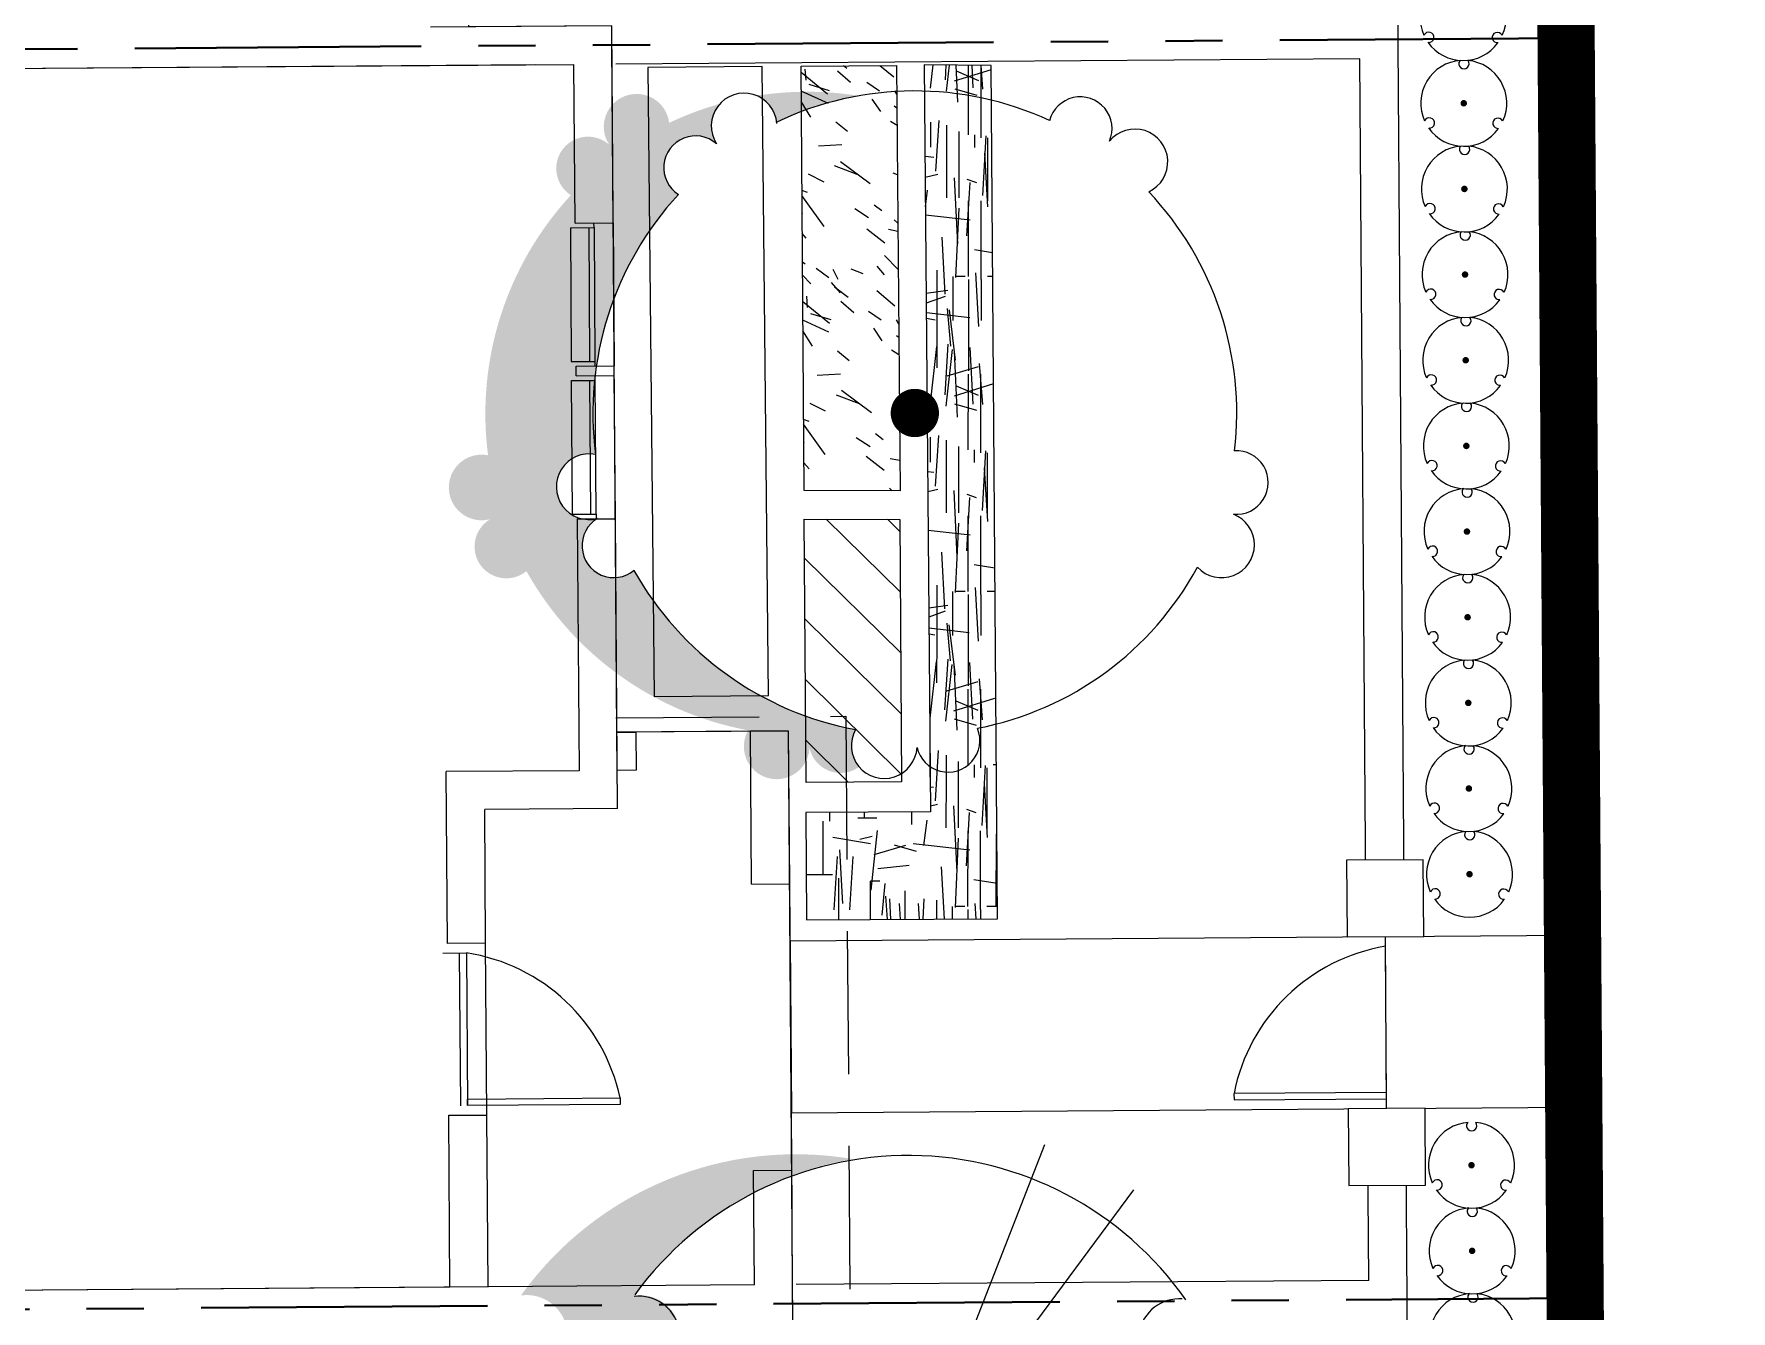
# Model space of a CAD drawing. Header units: feet. Extents: x 919634 to 928945, y 707022 to 708026.
# Drawn here: x 921056.3 to 921085.94, y 707404.24 to 707426.53 of the extents above; entities that cross this region are included whole.
import ezdxf

# ---------------------------------------------------------------- set-up
doc = ezdxf.new("R2010")
doc.units = ezdxf.units.FT
doc.header["$LTSCALE"] = 20
doc.header["$MEASUREMENT"] = 0
for name, pattern in [('PHANTOM2', [1.25, 0.625, -0.125, 0.125, -0.125, 0.125, -0.125]), ('Site Plan$0$HIDDEN2', [0.1875, 0.125, -0.0625]), ('Site Plan$0$PHANTOM2', [1.25, 0.625, -0.125, 0.125, -0.125, 0.125, -0.125])]:
    doc.linetypes.add(name, pattern=pattern)
doc.layers.add('-u-site-propline', color=7, linetype='PHANTOM2', true_color=0xd10000)
for name, color, linetype in [('-u-site-xref', 7, 'Continuous'), ('LK-SHRB-035M', 4, 'Continuous'), ('LK-SHRB-TRNK', 3, 'Continuous'), ('LP-SHRB', 7, 'Continuous'), ('Site Plan$0$-u-site-bldg_interior', 252, 'Continuous'), ('Site Plan$0$-u-site-fence', 4, 'Site Plan$0$FENCELINE1'), ('Site Plan$0$-u-site-wall', 4, 'Continuous'), ('Site Plan$0$A-DOOR', 253, 'Continuous'), ('Site Plan$0$SP-BLDG-ROOF ABOVE', 4, 'Site Plan$0$HIDDEN2'), ('x-RL TH8-LP Block$0$L-002', 253, 'Continuous'), ('x-RL TH8-LP Block$0$LK-TREE-013M', 253, 'Continuous'), ('x-RL TH8-LP Block$0$LK-TREE-035M', 253, 'Continuous'), ('x-RL TH8-LP Block$0$LK-TREE-050M', 253, 'Continuous'), ('x-RL TH8-LP Block$0$LK-TREE-TRNK', 253, 'Continuous'), ('x-RL TH8-LP Block$0$LP-PATT-GRND', 253, 'Continuous'), ('x-RL TH8-LP Block$0$LP-PATT-SHAR', 253, 'Continuous'), ('x-RL TH8-LP Block$0$LP-SHAR-BRDR-CONT', 253, 'Continuous'), ('x-RL TH8-LP Block$0$LP-TREE', 253, 'Continuous')]:
    doc.layers.add(name, color=color, linetype=linetype)
for name, color, linetype, lineweight in [('Site Plan$0$SP-LOT LINES', 252, 'Site Plan$0$PHANTOM2', 40), ('Site Plan$0$SP-SIDEWALK', 2, 'Continuous', 25), ('SP-BUILDING-FOOTPRINT', 1, 'Continuous', 25)]:
    doc.layers.add(name, color=color, linetype=linetype, lineweight=lineweight)
doc.layers.add('x-RL TH8-LP Block$0$-u-site-no_plot', color=253, linetype='Continuous', plot=False)
doc.layers.add('x-RL TH8-LP Block$0$LK-TREE-SHAD', color=253, linetype='Continuous', plot=False)
doc.layers.get('-u-site-xref').off()
doc.linetypes.add('Site Plan$0$FENCELINE1', pattern='A,0.25,-0.1,[133,ltypeshp.shx,S=0.1,R=0,X=-0.1,Y=0],-0.1,1', length=1.45)

# ---------------------------------------------------------------- blocks, each defined once
blk = doc.blocks.new('Site Plan$0$_Details_TH8_wall')
at = {"layer": 'Site Plan$0$-u-site-fence'}
for p, q in [((10.258, 47.758, 0), (10.233, 50.758, 0)), ((10.256, 47.925, 0), (10.234, 50.591, 0))]:
    blk.add_line(p, q, dxfattribs=at)
at = {"layer": 'Site Plan$0$-u-site-fence', "elevation": 0}
blk.add_lwpolyline([(7.591, 48.017), (7.592, 47.903), (10.256, 47.925), (10.255, 48.039)], close=True, dxfattribs=at)
at = {"layer": 'Site Plan$0$-u-site-fence'}
blk.add_arc((10.773, 47.394, 0), 3.242, 99.5557, 168.9215, dxfattribs=at)
at = {"layer": 'Site Plan$0$-u-site-wall'}
for p, q in [((10.567, 50.76, 0), (10.403, 69.574, 0)), ((9.763, 66.086, 0), (-3.234, 65.973, 0)), ((9.897, 50.755, 0), (9.763, 66.086, 0)), ((9.949, 44.756, 0), (9.923, 47.755, 0)), ((10.75, 29.701, 0), (10.593, 47.761, 0)), ((9.949, 44.756, 0), (-0.049, 44.67, 0))]:
    blk.add_line(p, q, dxfattribs=at)
for points in [[(10.903, 50.763), (10.892, 52.103), (9.552, 52.092), (9.563, 50.752)], [(10.939, 46.423), (10.928, 47.763), (9.588, 47.752), (9.599, 46.412)]]:
    blk.add_wipeout(points).translate(0, 0, 0).dxf.layer = 'Site Plan$0$-u-site-wall'
at = {"layer": 'Site Plan$0$-u-site-wall', "elevation": 0}
for points in [[(10.903, 50.763), (10.892, 52.103), (9.552, 52.092), (9.563, 50.752)], [(10.939, 46.423), (10.928, 47.763), (9.588, 47.752), (9.599, 46.412)]]:
    blk.add_lwpolyline(points, close=True, dxfattribs=at)
blk = doc.blocks.new('*U239')
at = {"layer": 'Site Plan$0$A-DOOR'}
blk.add_lwpolyline([(-28.62, -31.97), (-30, -31.97), (-30, 0), (-28.62, 0)], close=True, dxfattribs=at)
blk.add_arc((-36.41, 6.14), 38.9, 281.5467, 350.9125, dxfattribs=at)
blk = doc.blocks.new('Site Plan')
at = {"layer": 'Site Plan$0$-u-site-bldg_interior'}
for p, q in [((921066.418, 707423.236, 0), (921066.396, 707426.34, 0)), ((921009.686, 707425.602, 0), (921065.065, 707425.998, 0)), ((921009.694, 707425.602, 0), (921065.731, 707426.002, 0)), ((921065.751, 707423.232, 0), (921065.731, 707426.002, 0)), ((921065.669, 707423.148, 0), (921066.082, 707423.151, 0)), ((921065.669, 707423.148, 0), (921065.685, 707420.815, 0)), ((921065.751, 707423.232, 0), (921066.418, 707423.236, 0)), ((921065.989, 707423.15, 0), (921066.006, 707420.817, 0)), ((921066.082, 707423.151, 0), (921066.081, 707423.234, 0)), ((921066.082, 707423.151, 0), (921066.098, 707420.817, 0)), ((921066.418, 707423.236, 0), (921066.436, 707420.737, 0)), ((921065.685, 707420.815, 0), (921066.098, 707420.817, 0)), ((921065.769, 707420.732, 0), (921066.436, 707420.737, 0)), ((921065.77, 707420.565, 0), (921065.769, 707420.732, 0)), ((921066.098, 707420.817, 0), (921066.099, 707420.734, 0)), ((921066.437, 707420.57, 0), (921066.436, 707420.737, 0)), ((921065.688, 707420.481, 0), (921066.101, 707420.484, 0)), ((921065.704, 707418.148, 0), (921065.688, 707420.481, 0)), ((921065.77, 707420.565, 0), (921066.437, 707420.57, 0)), ((921066.025, 707418.15, 0), (921066.008, 707420.483, 0)), ((921066.101, 707420.484, 0), (921066.1, 707420.567, 0)), ((921066.117, 707418.151, 0), (921066.101, 707420.484, 0)), ((921066.455, 707418.07, 0), (921066.437, 707420.57, 0)), ((921065.704, 707418.148, 0), (921066.117, 707418.151, 0)), ((921065.788, 707418.065, 0), (921066.455, 707418.07, 0)), ((921065.788, 707418.065, 0), (921065.82, 707413.669, 0)), ((921066.117, 707418.151, 0), (921066.118, 707418.068, 0)), ((921066.491, 707413.007, 0), (921066.455, 707418.07, 0)), ((921068.815, 707414.358, 0), (921066.481, 707414.341, 0)), ((921069.481, 707414.362, 0), (921068.815, 707414.358, 0)), ((921068.834, 707411.691, 0), (921068.815, 707414.358, 0)), ((921069.5, 707411.696, 0), (921069.481, 707414.362, 0)), ((921065.82, 707413.669, 0), (921063.501, 707413.653, 0)), ((921063.523, 707410.653, 0), (921063.501, 707413.653, 0)), ((921066.491, 707413.007, 0), (921064.173, 707412.991, 0)), ((921064.189, 707410.658, 0), (921064.173, 707412.991, 0)), ((921068.834, 707411.691, 0), (921069.5, 707411.696, 0)), ((921069.541, 707406.029, 0), (921069.5, 707411.696, 0)), ((921064.189, 707410.658, 0), (921063.523, 707410.653, 0)), ((921064.211, 707407.658, 0), (921064.189, 707410.658, 0)), ((921063.441, 707410.486, 0), (921063.854, 707410.489, 0)), ((921063.729, 707410.488, 0), (921063.748, 707407.821, 0)), ((921063.854, 707410.489, 0), (921063.873, 707407.822, 0)), ((921063.544, 707407.653, 0), (921064.211, 707407.658, 0)), ((921063.566, 707404.653, 0), (921063.544, 707407.653, 0)), ((921064.232, 707404.658, 0), (921064.211, 707407.658, 0)), ((921068.87, 707406.691, 0), (921069.536, 707406.696, 0)), ((921068.884, 707404.691, 0), (921068.87, 707406.691, 0)), ((921069.55, 707404.696, 0), (921069.536, 707406.696, 0)), ((921064.24, 707404.658, 0), (921030.77, 707404.419, 0)), ((921068.884, 707404.691, 0), (921064.232, 707404.658, 0)), ((921063.566, 707404.653, 0), (921030.095, 707404.414, 0))]:
    blk.add_line(p, q, dxfattribs=at)
at = {"layer": 'Site Plan$0$-u-site-bldg_interior', "elevation": 0}
for points in [[(921066.396, 707426.34), (921066.393, 707426.674), (921063.227, 707426.651)], [(921066.555, 707404.008), (921069.555, 707404.029), (921069.55, 707404.696)]]:
    blk.add_lwpolyline(points, dxfattribs=at)
blk.add_lwpolyline([(921066.486, 707413.674), (921066.481, 707414.341), (921066.815, 707414.343), (921066.82, 707413.677)], close=True, dxfattribs=at)
at = {"layer": 'Site Plan$0$SP-BLDG-ROOF ABOVE', "elevation": 0}
blk.add_lwpolyline([(921066.465, 707414.591), (921070.48, 707414.619), (921070.557, 707403.783), (921066.55, 707403.758)], dxfattribs=at)
at = {"layer": 'Site Plan$0$SP-LOT LINES', "ltscale": 0.4}
blk.add_line((921083.062, 707426.46, 0), (921083.219, 707404.46, 0), dxfattribs=at)
at = {"layer": 'Site Plan$0$SP-LOT LINES', "ltscale": 0.4, "elevation": 0}
for points in [[(921082.905, 707448.459), (921083.062, 707426.46), (920989.064, 707425.788), (920988.907, 707447.787)], [(921083.219, 707404.46), (921083.376, 707382.461), (920989.379, 707381.789), (920989.222, 707403.789)]]:
    blk.add_lwpolyline(points, close=True, dxfattribs=at)
at = {"layer": 'Site Plan$0$SP-SIDEWALK', "elevation": 0}
blk.add_lwpolyline([(921083.195, 707407.793), (921083.174, 707410.793), (921069.508, 707410.696), (921069.529, 707407.696)], close=True, dxfattribs=at)
at = {"layer": 'Site Plan$0$-u-site-bldg_interior', "xscale": 0.08333333333333336, "yscale": 0.08333333333333336, "zscale": 0.08333333333333336, "rotation": 90.40944444462218}
blk.add_blockref('*U239', (921063.855, 707410.322, 0), dxfattribs=at)
at = {"layer": 'Site Plan$0$-u-site-wall', "rotation": 359.9113211181721}
blk.add_blockref('Site Plan$0$_Details_TH8_wall', (921069.595, 707360.029, 0), dxfattribs=at)
blk = doc.blocks.new('x-RL TH8-LP Block$0$TREE-DCID-003')
at = {"layer": 'x-RL TH8-LP Block$0$LK-TREE-SHAD'}
h = blk.add_hatch(color=256, dxfattribs=at)
edge = h.paths.add_edge_path()
edge.add_arc((0.3969, -0.2334), 0.06, 21.1548, 278.3748)
edge.add_arc((-0.0009, -0.0016), 0.5, 279.6134, 324.3885, ccw=False)
edge.add_arc((0.1661, -0.0016), 0.5, 260.3866, 324.3885)
edge.add_arc((0.5639, -0.2334), 0.06, 21.1548, 278.3748, ccw=False)
edge.add_arc((0.1661, -0.0016), 0.5, 335.1411, 454.3498)
edge.add_arc((0.1661, -0.0016), 0.5, 94.3498, 99.6134)
edge.add_arc((-0.0009, -0.0016), 0.5, -24.8589, 80.3866, ccw=False)
at = {"layer": 'x-RL TH8-LP Block$0$LK-TREE-013M'}
for q in [(-0.3184, 0.4595), (0.4914, 0.1734), (-0.3323, -0.4497)]:
    blk.add_line((0, 0), q, dxfattribs=at)
at = {"layer": 'x-RL TH8-LP Block$0$LK-TREE-035M'}
for q in [(-0.4516, 0.3697), (0.5298, 0.0507), (-0.2009, -0.5161)]:
    blk.add_line((0, 0), q, dxfattribs=at)
at = {"layer": 'x-RL TH8-LP Block$0$LK-TREE-050M'}
for centre, radius, start, end in [((0, 0), 0.5, 94.3498, 204.1975), ((0.0019, 0.4604), 0.06, 145.5617, 37.3741), ((0, 0), 0.5, 335.6607, 84.3619), ((-0.3996, -0.2286), 0.06, 265.5617, 157.3741), ((0.3978, -0.2318), 0.06, 25.5617, 277.3741), ((0, 0), 0.5, 215.058, 323.9795)]:
    blk.add_arc(centre, radius, start, end, dxfattribs=at)
at = {"layer": 'x-RL TH8-LP Block$0$LK-TREE-TRNK', "const_width": 0.0375}
blk.add_lwpolyline([(-0.0188, 0, 1), (0.0187, 0, 1)], format="xyb", close=True, dxfattribs=at)
blk = doc.blocks.new('x-RL TH8-LP Block$0$TREE-SIMP-021')
at = {"layer": 'x-RL TH8-LP Block$0$LK-TREE-SHAD'}
h = blk.add_hatch(color=256, dxfattribs=at)
edge = h.paths.add_edge_path()
edge.add_arc((0.167, 0), 0.5, 260.3866, 278.5936)
edge.add_arc((0.2619, -0.4475), 0.051, 186.3524, 246.6513, ccw=False)
edge.add_arc((0, 0), 0.5, 279.6134, 294.9897, ccw=False)
edge = h.paths.add_edge_path()
edge.add_arc((0.167, 0), 0.5, 285.3581, 294.9897, ccw=False)
edge.add_arc((0.2619, -0.4475), 0.051, 317.3005, 392.4177)
edge.add_arc((0.3378, -0.3833), 0.0494, 228.3744, 416.8574)
edge.add_arc((0, 0), 0.5, 316.8519, 366.9897)
edge.add_arc((0.5066, 0.1108), 0.051, 258.3524, 464.4177)
edge.add_arc((0.4689, 0.2028), 0.0494, 300.3744, 488.8574)
edge.add_arc((0, 0), 0.5, 28.8519, 78.9897)
edge.add_arc((0.0512, 0.516), 0.051, 330.3524, 399.9472)
edge.add_arc((0.119, 0.5086), 0.0494, 12.3744, 125.5951, ccw=False)
edge.add_arc((0.2182, 0.516), 0.051, -29.6476, 176.4177, ccw=False)
edge.add_arc((0.167, 0), 0.5, 28.8519, 78.9897, ccw=False)
edge.add_arc((0.6359, 0.2028), 0.0494, -59.6256, 128.8574, ccw=False)
edge.add_arc((0.6736, 0.1108), 0.051, -101.6476, 104.4177, ccw=False)
edge.add_arc((0.167, 0), 0.5, -43.1481, 6.9897, ccw=False)
edge.add_arc((0.5048, -0.3833), 0.0494, -131.6256, 56.8574, ccw=False)
edge.add_arc((0.4289, -0.4475), 0.051, -173.6476, 32.4177, ccw=False)
at = {"layer": 'x-RL TH8-LP Block$0$LK-TREE-050M'}
for centre, radius, start, end in [((-0.048, 0.5086), 0.0494, 12.3744, 201.2618), ((0.0512, 0.516), 0.051, 330.3524, 176.4177), ((-0.0038, 0.0031), 0.4952, 100.5016, 151.0925), ((0, 0), 0.5, 28.8519, 78.9897), ((-0.475, 0.2081), 0.051, 42.4333, 248.4177), ((0.4689, 0.2028), 0.0494, 300.3744, 129.2618), ((-0.4986, 0.1115), 0.0494, 84.3744, 273.2618), ((0.5066, 0.1108), 0.051, 258.3524, 104.4177), ((0, 0), 0.5, 172.8519, 222.9897), ((0, 0), 0.5, 316.8519, 6.9897), ((-0.3447, -0.3874), 0.051, 114.3524, 320.4177), ((0.3378, -0.3833), 0.0494, 228.3744, 57.2618), ((-0.2601, -0.4397), 0.0494, 156.3744, 345.2618), ((0.2619, -0.4475), 0.051, 183.854, 32.4177), ((0, 0), 0.5, 244.8519, 294.9897)]:
    blk.add_arc(centre, radius, start, end, dxfattribs=at)
at = {"layer": 'x-RL TH8-LP Block$0$LK-TREE-TRNK', "const_width": 0.0375}
blk.add_lwpolyline([(-0.0188, 0, 1), (0.0187, 0, 1)], format="xyb", close=True, dxfattribs=at)
blk = doc.blocks.new('x-RL TH8-LP Block', base_point=(1241.699, 358.171))
at = {"layer": 'x-RL TH8-LP Block$0$LP-PATT-GRND'}
h = blk.add_hatch(dxfattribs=at)
h.set_pattern_fill('LFX-WAVE', color=256, scale=5.5, angle=89.5449, pattern_type=2)
h.set_pattern_definition([(359.54486263, (922051.778, 708476.8405), (5.543516063, 5.45613688), [1.045, -4.455]), (359.54486263, (922051.67, 708477.1164), (5.543516063, 5.45613688), [1.1, -4.4]), (2.72466263, (922051.83084, 708476.5651), (93.54074198514, 4.757054126196), [0.991529, -98.1611345]), (359.54486263, (922051.617, 708477.337), (5.543516063, 5.45613688), [1.155, -4.345]), (359.54486263, (922051.509, 708477.6127), (5.543516063, 5.45613688), [1.265, -4.235]), (359.54486263, (922051.456, 708477.833), (5.543516063, 5.45613688), [1.375, -4.125]), (359.54486263, (922051.458, 708478.108), (5.543516063, 5.45613688), [1.375, -4.125]), (359.54486263, (922051.515, 708478.3277), (5.543516063, 5.45613688), [1.32, -4.18]), (357.15896263, (922051.572, 708478.60223), (5.499826227944, -0.043682844233), [1.321144, -130.793388]), (356.94226263, (922051.6842, 708478.87635), (5.49982906767, -0.04369149243), [1.2112485, -119.913684]), (2.27116263, (922051.79593, 708479.09547), (110.040220475363, 4.62601272418), [1.156309, -114.474569]), (353.53586263, (922051.909, 708479.4796), (54.9545737859, -5.9367186236), [1.050775, -104.0265765]), (353.20466263, (922051.9662, 708479.75414), (5.49982822294, -0.04368796835), [0.996094, -48.8085235]), (6.66986263, (922051.9819, 708481.7341), (38.54247690805, 5.19398986438), [0.8868475, -43.4555715]), (355.96856263, (922052.0356, 708481.56865), (5.49982869994, -0.04368802493), [0.881716, -87.2899885]), (179.54486263, (922052.968, 708481.231), (-5.543516063, -5.45613688), [0.88, -4.62]), (353.20466263, (922052.02336, 708480.0287), (5.49982822294, -0.04368796835), [0.996094, -48.8085235]), (356.17836263, (922052.08054, 708480.30325), (5.49982438583, -0.04369335123), [0.936617, -92.7250115]), (355.96856263, (922052.13772, 708480.5778), (5.49982869994, -0.04368802493), [0.881716, -87.2899885]), (359.54486263, (922052.14, 708480.853), (5.543516063, 5.45613688), [0.88, -4.62]), (182.91136263, (922053.75752, 708476.76982), (-88.040909889895, -4.80085333162), [0.936617, -92.7250115]), (179.54486263, (922053.7597, 708477.045), (-5.543516063, -5.45613688), [0.99, -4.51]), (179.54486263, (922053.762, 708477.32), (-5.543516063, -5.45613688), [0.99, -4.51]), (179.54486263, (922053.7636, 708477.54), (-5.543516063, -5.45613688), [0.935, -4.565]), (182.91136263, (922053.7654, 708477.7598), (-88.040909889895, -4.80085333162), [0.936617, -92.7250115]), (182.91136263, (922053.768, 708478.08977), (-88.040909889895, -4.80085333162), [0.936617, -92.7250115]), (179.54486263, (922053.77, 708478.31), (-5.543516063, -5.45613688), [0.88, -4.62]), (183.12116263, (922053.77194, 708478.58476), (-82.54108986136, -4.84443151545), [0.881716, -87.2899885]), (179.54486263, (922053.774, 708478.86), (-5.543516063, -5.45613688), [0.825, -4.675]), (179.54486263, (922053.776, 708479.08), (-5.543516063, -5.45613688), [0.825, -4.675]), (179.54486263, (922053.7785, 708479.41), (-5.543516063, -5.45613688), [0.825, -4.675]), (182.91136263, (922053.79684, 708481.71966), (-88.040909889895, -4.80085333162), [0.936617, -92.7250115]), (179.54486263, (922053.795, 708481.4997), (-5.543516063, -5.45613688), [0.77, -4.73]), (359.54486263, (922052.9675, 708481.176), (5.543516063, 5.45613688), [0.825, -4.675]), (179.54486263, (922053.7903, 708480.8947), (-5.543516063, -5.45613688), [0.825, -4.675]), (355.45926263, (922053.01813, 708480.6258), (5.49982810855, -0.0436883857), [0.7719635, -76.424216]), (179.54486263, (922053.786, 708480.3447), (-5.543516063, -5.45613688), [0.77, -4.73]), (359.54486263, (922053.0683, 708480.0204), (5.543516063, 5.45613688), [0.715, -4.785]), (179.54486263, (922053.781, 708479.7397), (-5.543516063, -5.45613688), [0.77, -4.73]), (353.83426263, (922051.28216, 708476.7345), (5.49982559242, -0.04368860157), [0.5527445, -54.7215735]), (352.41986263, (922051.28435, 708477.0095), (5.49982734895, -0.04368666476), [0.4434265, -43.8989925]), (359.54486263, (922051.286, 708477.2295), (5.543516063, 5.45613688), [0.33, -5.17]), (359.54486263, (922051.288, 708477.4495), (5.543516063, 5.45613688), [0.275, -5.225]), (359.54486263, (922051.3215, 708481.6843), (5.543516063, 5.45613688), [0.715, -4.785]), (179.54486263, (922052.0893, 708481.403), (-5.543516063, -5.45613688), [0.77, -4.73]), (359.54486263, (922051.316, 708481.0243), (5.543516063, 5.45613688), [0.825, -4.675]), (179.54486263, (922052.139, 708480.743), (-5.543516063, -5.45613688), [0.825, -4.675]), (359.54486263, (922051.312, 708480.4744), (5.543516063, 5.45613688), [0.77, -4.73]), (183.63046263, (922052.07966, 708480.19325), (-71.54143437523, -4.9318405025), [0.7719635, -76.424216]), (359.54486263, (922051.29, 708477.7244), (5.543516063, 5.45613688), [0.22, -5.28]), (179.54486263, (922051.457, 708477.998), (-5.543516063, -5.45613688), [0.165, -5.335]), (359.54486263, (922051.294, 708478.2194), (5.543516063, 5.45613688), [0.22, -5.28]), (359.54486263, (922051.296, 708478.4944), (5.543516063, 5.45613688), [0.275, -5.225]), (184.30846263, (922051.9675, 708479.91913), (-60.54178561577, -5.01919435344), [0.662288, -65.5664845]), (359.54486263, (922051.305, 708479.5944), (5.543516063, 5.45613688), [0.605, -4.895]), (173.83426263, (922051.85224, 708479.26003), (-5.49982559242, 0.04368860157), [0.5527445, -54.7215735]), (359.54486263, (922051.3, 708478.9894), (5.543516063, 5.45613688), [0.44, -5.06]), (179.54486263, (922051.683, 708478.7114), (-5.543516063, -5.45613688), [0.385, -5.115]), (359.54486263, (922054.803, 708476.8165), (5.543516063, 5.45613688), [0.99, -4.51]), (359.54486263, (922054.75, 708477.092), (5.543516063, 5.45613688), [0.99, -4.51]), (2.91136263, (922054.91074, 708476.54065), (88.040909889895, 4.80085333162), [0.936617, -92.7250115]), (359.54486263, (922054.642, 708477.313), (5.543516063, 5.45613688), [1.1, -4.4]), (359.54486263, (922054.589, 708477.588), (5.543516063, 5.45613688), [1.21, -4.29]), (359.54486263, (922054.536, 708477.8087), (5.543516063, 5.45613688), [1.265, -4.235]), (359.54486263, (922054.483, 708478.084), (5.543516063, 5.45613688), [1.375, -4.125]), (359.54486263, (922054.54, 708478.3037), (5.543516063, 5.45613688), [1.32, -4.18]), (357.15896263, (922054.59691, 708478.5782), (5.499826227944, -0.043682844233), [1.321144, -130.793388]), (357.05526263, (922054.6541, 708478.85276), (5.4998255027, -0.043695297813), [1.2661935, -125.353316]), (2.27116263, (922054.82084, 708479.07144), (110.040220475363, 4.62601272418), [1.156309, -114.474569]), (353.53586263, (922054.9339, 708479.45556), (54.9545737859, -5.9367186236), [1.050775, -104.0265765]), (353.53586263, (922054.93608, 708479.73055), (54.9545737859, -5.9367186236), [1.050775, -104.0265765]), (6.25466263, (922055.0068, 708481.71005), (44.04230399987, 5.150283452755), [0.941446, -93.203385]), (356.17836263, (922055.0605, 708481.54462), (5.49982438583, -0.04369335123), [0.936617, -92.7250115]), (179.54486263, (922055.993, 708481.207), (-5.543516063, -5.45613688), [0.77, -4.73]), (353.53586263, (922054.99326, 708480.0051), (54.9545737859, -5.9367186236), [1.050775, -104.0265765]), (356.17836263, (922055.10544, 708480.27922), (5.49982438583, -0.04369335123), [0.936617, -92.7250115]), (356.17836263, (922055.10763, 708480.5542), (5.49982438583, -0.04369335123), [0.936617, -92.7250115]), (359.54486263, (922055.11, 708480.829), (5.543516063, 5.45613688), [0.935, -4.565]), (179.54486263, (922054.8025, 708476.7615), (-5.543516063, -5.45613688), [1.045, -4.455]), (182.72466263, (922054.7501, 708477.09194), (-93.54074198514, -4.757054126196), [0.991529, -98.1611345]), (179.54486263, (922054.642, 708477.313), (-5.543516063, -5.45613688), [0.88, -4.62]), (175.73076263, (922054.58818, 708477.47824), (-5.49982558247, 0.04369200039), [0.8268315, -81.8562965]), (183.94356263, (922054.4808, 708477.8091), (-66.04160612388, -4.97554233937), [0.717112, -70.9941155]), (179.54486263, (922054.483, 708478.084), (-5.543516063, -5.45613688), [0.715, -4.785]), (179.54486263, (922054.485, 708478.304), (-5.543516063, -5.45613688), [0.715, -4.785]), (179.54486263, (922054.542, 708478.5786), (-5.543516063, -5.45613688), [0.77, -4.73]), (179.54486263, (922054.654, 708478.853), (-5.543516063, -5.45613688), [0.88, -4.62]), (182.91136263, (922054.71128, 708479.1273), (-88.040909889895, -4.80085333162), [0.936617, -92.7250115]), (179.54486263, (922054.8235, 708479.4014), (-5.543516063, -5.45613688), [1.045, -4.455]), (182.14746263, (922055.00724, 708481.76505), (-115.540042376654, -4.582423130476), [1.2112485, -119.913684]), (179.54486263, (922055.115, 708481.489), (-5.543516063, -5.45613688), [1.32, -4.18]), (359.54486263, (922053.7925, 708481.1697), (5.543516063, 5.45613688), [1.32, -4.18]), (177.15896263, (922055.10981, 708480.8292), (-5.499826227944, 0.043682844233), [1.321144, -130.793388]), (359.54486263, (922053.7877, 708480.5647), (5.543516063, 5.45613688), [1.265, -4.235]), (177.05526263, (922055.05044, 708480.27966), (-5.4998255027, 0.043695297813), [1.2661935, -125.353316]), (359.54486263, (922053.7833, 708480.0147), (5.543516063, 5.45613688), [1.21, -4.29]), (176.81856263, (922054.93564, 708479.67555), (-5.49982567823, 0.04368931482), [1.156309, -114.474569]), (89.54486263, (922056.7794, 708476.361), (-5.499826472, 0.043689592), [0, -5.5]), (89.54486263, (922056.822, 708481.7506), (-5.499826472, 0.043689592), [0, -5.5]), (359.54486263, (922055.792, 708476.6987), (5.543516063, 5.45613688), [0.99, -4.51]), (359.54486263, (922055.794, 708476.9736), (5.543516063, 5.45613688), [0.99, -4.51]), (359.54486263, (922055.796, 708477.1936), (5.543516063, 5.45613688), [0.99, -4.51]), (3.63046263, (922056.0343, 708479.5018), (71.54143437523, 4.9318405025), [0.7719635, -76.424216]), (356.53206263, (922055.74314, 708477.46907), (5.49982745471, -0.043689931755), [1.0464465, -103.5981925]), (359.54486263, (922055.8, 708477.6886), (5.543516063, 5.45613688), [0.99, -4.51]), (179.54486263, (922056.792, 708477.956), (-5.543516063, -5.45613688), [0.935, -4.565]), (359.54486263, (922055.916, 708478.4577), (5.543516063, 5.45613688), [0.88, -4.62]), (356.17836263, (922055.85925, 708478.23817), (5.49982438583, -0.04369335123), [0.936617, -92.7250115]), (179.54486263, (922056.7977, 708478.671), (-5.543516063, -5.45613688), [0.88, -4.62]), (355.73076263, (922055.97537, 708479.00727), (5.49982558247, -0.04369200039), [0.8268315, -81.8562965]), (179.54486263, (922056.8025, 708479.2757), (-5.543516063, -5.45613688), [0.825, -4.675]), (183.63046263, (922056.8069, 708479.8257), (-71.54143437523, -4.9318405025), [0.7719635, -76.424216]), (179.54486263, (922056.809, 708480.1007), (-5.543516063, -5.45613688), [0.715, -4.785]), (3.63046263, (922056.0413, 708480.3818), (71.54143437523, 4.9318405025), [0.7719635, -76.424216]), (179.54486263, (922056.814, 708480.7057), (-5.543516063, -5.45613688), [0.77, -4.73]), (355.45926263, (922056.04653, 708481.04177), (5.49982810855, -0.0436883857), [0.7719635, -76.424216]), (183.35896263, (922056.81913, 708481.36564), (-77.04125684205, -4.88820589831), [0.8268315, -81.8562965]), (355.96856263, (922055.94178, 708481.70262), (5.49982869994, -0.04368802493), [0.881716, -87.2899885]), (106.64756263, (922054.90987, 708476.43065), (-5.36874709388, 16.54317310838), [0.7480825, -74.060008]), (106.24406263, (922054.69555, 708477.1474), (-5.36874728472, 16.54317394668), [0.5742165, -56.8474665]), (89.54486263, (922054.535, 708477.6987), (-5.45613688, 5.543516063), [0.275, -5.225]), (103.58106263, (922054.5371, 708477.9737), (-5.3687469888, 16.543171925), [0.2267705, -22.4503125]), (71.10996263, (922054.4839, 708478.1941), (0.0436831568, 5.4998253746), [0.1739265, -17.2186025]), (89.54486263, (922054.54, 708478.3586), (-5.45613688, 5.543516063), [0.165, -5.335]), (66.34626263, (922054.5415, 708478.52364), (11.21810817872, 27.41175163638), [0.418869, -41.4678825]), (72.84566263, (922054.70953, 708478.9073), (11.30544885497, 38.41141667077), [0.5742165, -56.8474665]), (73.59946263, (922054.8789, 708479.456), (5.67458423503, 21.95561699684), [0.4004055, -39.6401995]), (89.54486263, (922054.992, 708479.84), (-5.45613688, 5.543516063), [0.165, -5.335]), (80.08256263, (922054.9933, 708480.0051), (0.0436874633, 5.4998269134), [0.6691025, -32.7860885]), (89.54486263, (922055.1085, 708480.664), (-5.45613688, 5.543516063), [0.55, -4.95]), (99.00716263, (922055.1129, 708481.2142), (-5.2813682457, 27.5428261244), [0.334554, -33.1206425]), (105.49026263, (922055.0605, 708481.5446), (-5.3687612344, 16.543168137), [0.4004055, -39.6401995]), (96.66986263, (922055.84484, 708476.4232), (-5.19398986438, 38.54247690805), [0.4434265, -43.8989925]), (95.25546263, (922055.79333, 708476.86365), (-5.1066274026, 49.54212472434), [0.5527445, -54.7215735]), (80.79866263, (922055.7427, 708477.41407), (5.80567666738, 38.45509187745), [0.7234095, -71.6177935]), (83.20466263, (922055.8584, 708478.1282), (0.04368796835, 5.49982822294), [0.996094, -48.8085235]), (84.35046263, (922055.97624, 708479.11727), (0.04368531502, 5.49982550126), [0.607497, -60.1419885]), (71.10996263, (922056.036, 708479.7218), (0.0436831568, 5.4998253746), [0.1739265, -17.2186025]), (89.54486263, (922056.0924, 708479.8864), (-5.45613688, 5.543516063), [0.33, -5.17]), (94.73926263, (922056.09497, 708480.21636), (-5.06290426272, 55.04195778584), [0.607497, -60.1419885]), (94.73926263, (922056.0448, 708480.82178), (-5.06290426272, 55.04195778584), [0.607497, -60.1419885]), (102.07366263, (922055.9946, 708481.4272), (-5.32506425494, 22.04299807983), [0.5070725, -50.2004195]), (93.63046263, (922052.81993, 708476.44725), (-4.9318405025, 71.54143437523), [0.7719635, -76.424216]), (86.17836263, (922052.77105, 708477.21767), (0.04369335123, 5.49982438583), [0.936617, -92.7250115]), (82.83506263, (922052.83347, 708478.1522), (5.89299918807, 49.45475440907), [0.941446, -93.203385]), (78.23496263, (922052.9509, 708479.0863), (0.0436875658, 5.4998280912), [0.280445, -27.7641595]), (89.54486263, (922053.008, 708479.361), (-5.45613688, 5.543516063), [0.385, -5.115]), (78.23496263, (922053.0111, 708479.7458), (0.0436875658, 5.4998280912), [0.280445, -27.7641595]), (97.67496263, (922053.0683, 708480.0204), (-5.23768538877, 33.0426471647), [0.3889105, -38.5019635]), (94.73926263, (922053.0164, 708480.4058), (-5.06290426272, 55.04195778584), [0.607497, -60.1419885]), (94.73926263, (922052.9662, 708481.01124), (-5.06290426272, 55.04195778584), [0.607497, -60.1419885]), (99.00716263, (922052.916, 708481.61665), (-5.2813682457, 27.5428261244), [0.334554, -33.1206425]), (109.52796263, (922051.88496, 708476.4547), (-16.14995965045, 44.1296841486), [0.6437585, -63.7320915]), (106.24406263, (922051.66977, 708477.0614), (-5.36874728472, 16.54317394668), [0.5742165, -56.8474665]), (89.54486263, (922051.509, 708477.6127), (-5.45613688, 5.543516063), [0.275, -5.225]), (116.10996263, (922051.5113, 708477.8877), (-5.4561441184, 5.5435114894), [0.1229855, -12.1753885]), (75.50866263, (922051.4572, 708477.9981), (0.0436841104, 5.4998296827), [0.2267705, -22.4503125]), (75.50866263, (922051.514, 708478.2177), (0.0436841104, 5.4998296827), [0.2267705, -22.4503125]), (73.59946263, (922051.5707, 708478.43724), (5.67458423503, 21.95561699684), [0.4004055, -39.6401995]), (72.84566263, (922051.68375, 708478.82135), (11.30544885497, 38.41141667077), [0.5742165, -56.8474665]), (73.59946263, (922051.8531, 708479.37), (5.67458423503, 21.95561699684), [0.4004055, -39.6401995]), (71.10996263, (922051.9662, 708479.7541), (0.0436831568, 5.4998253746), [0.1739265, -17.2186025]), (79.24006263, (922052.0225, 708479.9187), (5.76193587995, 32.95527474736), [0.6149165, -60.876948]), (89.54486263, (922052.1373, 708480.523), (-5.45613688, 5.543516063), [0.66, -4.84]), (103.58106263, (922052.1425, 708481.1828), (-5.3687469888, 16.543171925), [0.2267705, -22.4503125]), (106.24406263, (922052.0893, 708481.4032), (-5.36874728472, 16.54317394668), [0.5742165, -56.8474665])])
h.paths.add_polyline_path([(1294.606, 369.37), (1294.606, 371.549), (1292.731, 371.549), (1292.729, 368.211), (1307.627, 368.219), (1307.648, 369.385)])
h = blk.add_hatch(dxfattribs=at)
h.set_pattern_fill('ANSI31', color=256, scale=6)
h.set_pattern_definition([(45, (922058.46, 708483.1478), (-0.5303300859, 0.5303300859), [])])
h.paths.add_polyline_path([(1299.714, 369.868), (1295.132, 369.87), (1295.132, 371.538), (1299.731, 371.538), (1299.714, 369.868)])
at = {"layer": 'x-RL TH8-LP Block$0$LP-PATT-SHAR'}
h = blk.add_hatch(dxfattribs=at)
h.set_pattern_fill('LAFX-C235-MULCH', color=256, scale=4, pattern_type=2)
h.set_pattern_definition([(4.236394799, (922059.36829, 708477.68993), (-55.999999999963, -3.999999999998), [0.196788, -108.099101158]), (11.88865804, (922061.79597, 708479.71785), (-19.999999999988, -3.999999999987), [0.28226, -77.38369009]), (18.758650348, (922058.20529, 708479.238134), (-12.0013524932457, -3.9959402314204), [0.40684, -210.837088112]), (26.56505118, (922058.3797, 708478.0606), (4, 4), [0.195036, -8.749234976]), (29.291362171, (922058.29977, 708478.685774), (-99.999999999965, -56.000000000016), [0.34172, -187.700846983]), (30.579226873, (922061.9486, 708480.50297), (-67.999999999959, -39.999999999993), [0.18574, -102.029717959]), (30.96375653, (922061.06185, 708478.45313), (-8, -4), [0.59336, -22.730447795]), (31.607502246, (922061.80325, 708479.30353), (-20.000000000025, -11.99999999999), [0.2219, -60.835449442]), (33.69006753, (922060.3713, 708476.7232), (-8, -4), [0.262072, -14.160132096]), (34.69515353, (922060.79293, 708480.30661), (-12, -7.99999999999), [0.34478, -62.900773356]), (35.188743132, (922059.804366, 708476.32342), (-107.9704025626283, -76.042042124729), [0.69372, -214.601423458]), (35.753887254, (922061.52705, 708478.0679), (-28.000000000026, -19.999999999992), [0.44784, -122.775543857]), (36.41637852, (922059.048446, 708477.849814), (-76.0141497079345, -55.980791742727), [0.55096, -208.255153236]), (36.869897646, (922058.51784, 708479.8996), (-12, -8), [0.145372, -19.854628052]), (37.184706453, (922058.59053, 708479.36897), (-16, -11.999999999985), [0.26458, -145.337616847]), (38.990994042, (922060.02245, 708478.60577), (-20.000000000004, -16), [0.196388, -107.877662002]), (39.61068824, (922059.68081, 708479.73965), (-91.999999999979, -75.999999999911), [0.82084, -149.751405045]), (40.502848385, (922061.447086, 708479.419854), (-135.96590655979, -116.039959726762), [0.45884, -215.170467848]), (41.34777722, (922058.5978, 708478.85297), (-31.999999999918, -27.999999999934), [0.24204, -132.964550145]), (42.580490783, (922061.883206, 708476.759534), (-47.999999999929, -43.9999999998675), [0.365244, -200.632269924]), (42.847037211, (922059.019366, 708479.078214), (-107.9619766122515, -100.041049604313), [0.68404, -222.92273816]), (43.363422958, (922059.94249, 708479.43437), (-68.00000000008, -64.000000000112), [0.359924, -98.675423192]), (43.958373324, (922060.22597, 708479.19453), (-107.999999999842, -103.999999999884), [0.56544, -155.023745074]), (44.028978069, (922059.47729, 708479.94317), (-116.000000000174, -112.000000000087), [0.303284, -166.597884011]), (44.118596003, (922058.32161, 708476.63597), (-123.941391475146, -120.060532562702), [0.6684, -177.545118527]), (45.909380449, (922060.92377, 708478.79473), (120.000000000068, 124.0000000000745), [0.32384, -177.889514997]), (46.193489424, (922061.4616, 708478.94737), (88.040753431885, 91.961001164119), [0.49352, -132.472645292]), (46.494333591, (922062.21029, 708480.06673), (71.966124761553, 76.032078012109), [0.59128, -109.753650142]), (47.290610043, (922061.9486, 708478.5985), (44.00000000005, 47.99999999999), [0.51436, -70.252845592]), (47.290610043, (922058.4306, 708479.80497), (44.00000000005, 47.99999999999), [0.1286, -70.638629437]), (47.815556684, (922059.36829, 708478.91105), (76.0000000000326, 84.000000000003), [0.3139, -172.428683982]), (48.6913859865, (922060.71297, 708476.65051), (27.9999999999734, 32.0000000000245), [0.63864, -175.088416463]), (48.945186229, (922058.98305, 708479.93589), (80.000000000142, 92.000000000041), [0.298808, -164.139629128]), (49.289153329, (922058.91033, 708476.832214), (23.989608738123, 28.008903452132), [0.41232, -189.619247558]), (50.527540152, (922058.51784, 708478.38041), (35.99999999987, 43.999999999912), [0.64028, -87.450565172]), (50.599339337, (922060.87285, 708477.97337), (35.999999999971, 43.999999999932), [0.26338, -144.677987345]), (51.666659891, (922062.181206, 708477.471854), (59.999999999906, 75.999999999877), [0.398448, -218.873072077]), (52.12501635, (922060.2187, 708478.35137), (12, 16), [0.165748, -45.441267482]), (52.523820439, (922059.31013, 708479.72513), (52.000000000033, 67.999999999948), [0.274768, -150.933697007]), (52.744710546, (922059.57905, 708477.31193), (12.005711480502, 15.995714796359), [0.64836, -124.95417419]), (52.853313302, (922061.43257, 708477.29013), (11.999999999988, 15.999999999997), [0.300924, -165.301008913]), (52.853313302, (922058.32159, 708477.23925), (11.999999999988, 15.999999999997), [0.60184, -165.00008547]), (53.426969021, (922060.62573, 708480.08129), (80.000000000007, 108.000000000085), [0.280572, -154.1215009]), (55.0079798, (922061.9704, 708478.03153), (8, 11.99999999998), [0.266172, -48.560048848]), (55.581635521, (922060.65481, 708478.40225), (51.972638821297, 76.018713577112), [0.4758, -169.27695965]), (55.885527055, (922060.80017, 708479.21633), (7.999999999982, 11.999999999992), [0.54432, -149.228841408]), (56.30993247, (922060.1242, 708477.1448), (4, 8), [0.7338, -13.688400686]), (56.30993247, (922059.2084, 708477.45), (4, 8), [0.28828, -14.133924795]), (56.59217541, (922061.723286, 708480.161254), (108.055268550855, 163.9635902827126), [0.40924, -210.379751976]), (57.14427805, (922058.15441, 708477.71173), (36.026561411081, 55.982915901847), [0.41532, -147.151605013]), (57.99461679, (922059.4773, 708476.7014), (12, 19.99999999998), [0.41144, -37.324493665]), (60.708637829, (922060.54577, 708476.352494), (56.0000000000163, 99.999999999965), [0.3417, -187.700846983]), (62.8188889145, (922059.88433, 708478.33681), (4.000000000004, 7.9999999999994), [0.302324, -166.07075002]), (65.1794586645, (922061.308966, 708480.023134), (23.980169848585, 52.0091477917293), [0.64068, -237.38454054]), (66.250505507, (922059.69537, 708477.0503), (27.999999999995, 63.999999999887), [0.397056, -108.854947861]), (68.19859051, (922059.7535, 708478.6639), (4, 12), [0.548, -20.9926629]), (68.4590240815, (922060.20417, 708479.68149), (51.999999999908, 132.000000000026), [0.296948, -163.116638836]), (69.102234501, (922058.89581, 708477.45005), (31.960799133383, 84.014923190774), [0.42792, -145.174275512]), (69.227745318, (922062.10125, 708477.26105), (11.999999999969, 31.999999999995), [0.225444, -123.83905563]), (70.346175942, (922060.6548, 708477.36281), (4.000000000006, 11.999999999987), [0.64832, -58.815942178]), (70.974393962, (922061.28717, 708476.86857), (4.000000000009, 12.000000000004), [0.44592, -122.256954237]), (71.56505118, (922059.172, 708478.3223), (-2e-12, 4), [0.6206, -12.028506916]), (72.9794743885, (922061.199966, 708477.442774), (43.999999999947, 144.0000000000047), [0.372476, -204.60557188]), (74.84593195, (922059.179286, 708480.161254), (39.9999999999455, 147.9999999999274), [0.361464, -198.555606126]), (78.690067526, (922058.79405, 708476.2507), (-6e-13, 4), [0.593, -19.803074536]), (79.9194020125, (922061.85413, 708477.377374), (11.999999999941, 67.999999999958), [0.66444, -182.1578872]), (93.066485501, (922060.24049, 708477.94433), (3.963425912546, -76.001916127446), [0.40764, -147.80843339])])
h.paths.add_polyline_path([(1300.231, 371.538), (1307.637, 371.538), (1307.638, 369.868), (1300.214, 369.862), (1300.231, 371.532)])
at = {"layer": 'x-RL TH8-LP Block$0$-u-site-no_plot'}
blk.add_line((1241.699, 358.171), (1418.366, 358.171), dxfattribs=at)
at = {"layer": 'x-RL TH8-LP Block$0$L-002'}
for points in [[(1294.606, 369.37), (1294.606, 371.549), (1292.731, 371.549), (1292.729, 368.211), (1307.627, 368.219), (1307.648, 369.385)], [(1299.714, 369.868), (1295.132, 369.87), (1295.132, 371.538), (1299.731, 371.538), (1299.714, 369.868)]]:
    blk.add_lwpolyline(points, close=True, dxfattribs=at)
at = {"layer": 'x-RL TH8-LP Block$0$LP-SHAR-BRDR-CONT'}
for points in [[(1296.653, 372.182), (1307.637, 372.215), (1307.637, 374.215), (1296.653, 374.182)], [(1300.231, 371.538), (1307.637, 371.538), (1307.638, 369.868), (1300.214, 369.862), (1300.231, 371.532)]]:
    blk.add_lwpolyline(points, close=True, dxfattribs=at)
at = {"layer": 'x-RL TH8-LP Block$0$LP-TREE'}
for name, p, xscale, yscale, zscale, rotation in [('x-RL TH8-LP Block$0$TREE-DCID-003', (1282.694, 369.84), 11.82707345530831, 11.82707345530831, 11.82707345530831, 89.54196761393233), ('x-RL TH8-LP Block$0$TREE-SIMP-021', (1301.569, 369.594), 11.24595552882447, 11.24595552882447, 9.733612224634927, 90)]:
    blk.add_blockref(name, p, dxfattribs=dict(at, xscale=xscale, yscale=yscale, zscale=zscale, rotation=rotation))
blk = doc.blocks.new('SHRUB-LRG-020')
at = {"layer": 'LK-SHRB-035M'}
for centre, radius, start, end in [((0, 0), 0.5, 94.3498, 204.1975), ((0.002, 0.46), 0.06, 145.5617, 37.3741), ((0, 0), 0.5, 335.6607, 84.3619), ((-0.4, -0.229), 0.06, 265.5617, 157.3741), ((0.398, -0.232), 0.06, 25.5617, 277.3741), ((0, 0), 0.5, 215.058, 323.9795)]:
    blk.add_arc(centre, radius, start, end, dxfattribs=at)
at = {"layer": 'LK-SHRB-TRNK', "const_width": 0.0375}
blk.add_lwpolyline([(-0.019, 0, 1), (0.019, 0, 1)], format="xyb", close=True, dxfattribs=at)

msp = doc.modelspace()

# ---------------------------------------------------------------- block references
at = {"layer": '-u-site-xref'}
msp.add_blockref('Site Plan', (0, 0), dxfattribs=at)

# ---------------------------------------------------------------- next in the draw order: linework, layer by layer
at = {"layer": '-u-site-propline', "const_width": 1}
msp.add_lwpolyline([(920947, 707545.92), (920946.201, 707600.835), (920548.473, 707598.249), (920114.576, 707595.417), (920115.105, 707522.895), (920102.967, 707404.748), (920105.543, 707051.813), (920991.697, 707057.367), (920991.473, 707093.125), (921085.439, 707093.799), (921082.202, 707546.78)], close=True, dxfattribs=at)
at = {"layer": 'SP-BUILDING-FOOTPRINT', "elevation": 0}
msp.add_lwpolyline([(921069.555, 707404.029), (921069.481, 707414.362), (921066.481, 707414.341), (921066.393, 707426.674), (921063.893, 707426.656), (921063.834, 707434.989), (921066.334, 707435.007), (921066.143, 707461.673), (921063.643, 707461.655), (921063.584, 707469.988), (921066.084, 707470.006), (921065.996, 707482.339), (921068.995, 707482.361), (921068.922, 707492.694)], dxfattribs=at)

# ---------------------------------------------------------------- next in the draw order: block references
at = {"layer": '-u-site-xref', "rotation": 90.40944444466847}
msp.add_blockref('x-RL TH8-LP Block', (921083.536, 707360.128, 0), dxfattribs=at)
at = {"layer": 'LP-SHRB', "xscale": 1.502163410681632, "yscale": 1.502163410681632, "zscale": 1.502163410681632}
for p in [(921081.263, 707426.819), (921081.274, 707425.323), (921081.285, 707423.827), (921081.296, 707422.332), (921081.308, 707420.836), (921081.319, 707419.34), (921081.33, 707417.845), (921081.341, 707416.349), (921081.353, 707414.853), (921081.364, 707413.358), (921081.375, 707411.862), (921081.409, 707406.781), (921081.42, 707405.286), (921081.431, 707403.79)]:
    msp.add_blockref('SHRUB-LRG-020', p, dxfattribs=at)

doc.saveas('drawing.dxf')
